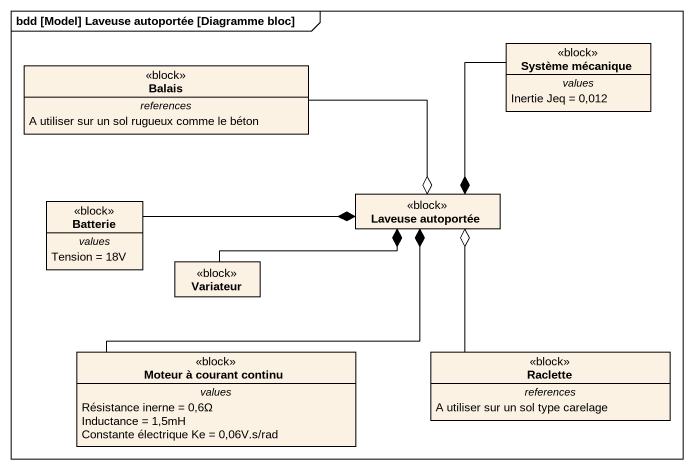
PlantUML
@startuml
mainframe bdd [Model] Laveuse autoportée [Diagramme bloc]
hide circle
hide empty members
class Balais <<block>> {
  -- references --
  A utiliser sur un sol rugueux comme le béton
}
class "Système mécanique" as Système_mécanique <<block>> {
  -- values --
  Inertie Jeq = 0,012
}
class Batterie <<block>> {
  -- values --
  Tension = 18V
}
class "Laveuse autoportée" as Laveuse_autoportée <<block>>
class Variateur <<block>>
class "Moteur à courant continu" as Moteur_à_courant_continu <<block>> {
  -- values --
  Résistance inerne = 0,6Ω
  Inductance = 1,5mH
  Constante électrique Ke = 0,06V.s/rad
}
class Raclette <<block>> {
  -- references --
  A utiliser sur un sol type carelage
}
Laveuse_autoportée o-left- Balais
Laveuse_autoportée *-up- Système_mécanique
Laveuse_autoportée *-left- Batterie
Laveuse_autoportée *-left- Variateur
Laveuse_autoportée *-- Moteur_à_courant_continu
Laveuse_autoportée o-- Raclette
@enduml
